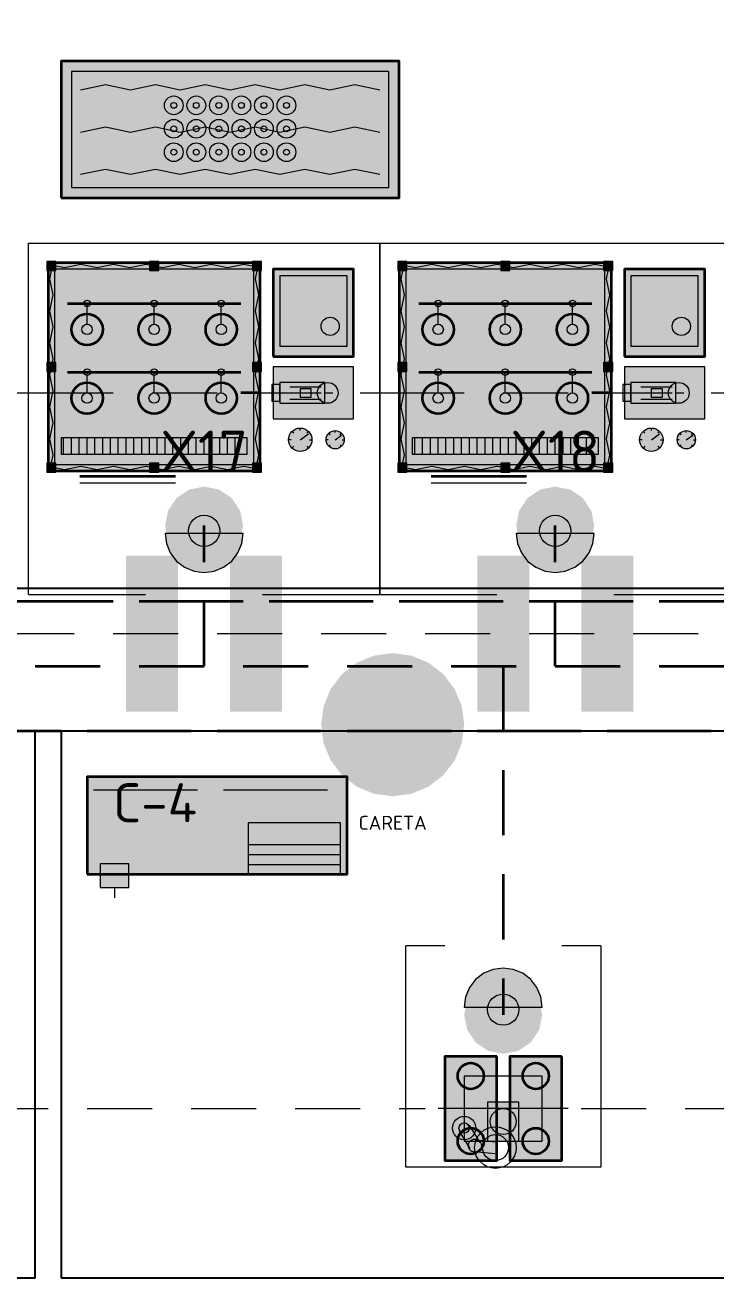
# Model space of a CAD drawing. Header units: millimetres. Extents: x 0 to 1189, y 0 to 841.
# Drawn here: x 471.62 to 498.17, y 628.5 to 677.13 of the extents above; entities that cross this region are included whole.
import ezdxf
from ezdxf.enums import TextEntityAlignment as Align

# ---------------------------------------------------------------- set-up
doc = ezdxf.new("R2010")
doc.units = ezdxf.units.MM
for name, pattern in [('FLUJO-TRAZOS', [4, 2.5, -1.5]), ('IRAM-E-TRAZOS', [5, 4, -1]), ('IRAM-F-TRAZO-PUNTO', [20, 15, -2, 1, -2])]:
    doc.linetypes.add(name, pattern=pattern)
for name, color, linetype, lineweight, true_color in [('A-AREA-TRABAJO', 30, 'CONTINUOUS', 13, 0xeb963c), ('A-EQUIPO', 30, 'CONTINUOUS', 35, 0xe67800), ('A-PASILLO', 2, 'IRAM-E-TRAZOS', 35, 0xd7a500), ('A-SENDA', 2, 'CONTINUOUS', 25, 0xd7a500)]:
    doc.layers.add(name, color=color, linetype=linetype, lineweight=lineweight, true_color=true_color)
for name, color, linetype, lineweight in [('A-EJE', 1, 'IRAM-F-TRAZO-PUNTO', 18), ('A-EQUIPO-FINO', 8, 'CONTINUOUS', 13), ('A-EQUIPO-OCULTO', 8, 'IRAM-E-TRAZOS', 13), ('A-EQUIPO-RELLENO', 9, 'CONTINUOUS', 13), ('A-OPERARIO', 6, 'CONTINUOUS', 18), ('A-SECTOR', 1, 'CONTINUOUS', 25), ('A-SECTOR-TXT', 1, 'CONTINUOUS', 25), ('A-TEXTO', 7, 'CONTINUOUS', 18), ('F-PERSONAL', 6, 'FLUJO-TRAZOS', 35), ('F-RET', 8, 'FLUJO-TRAZOS', 18), ('S-SENAL', 7, 'CONTINUOUS', 18)]:
    doc.layers.add(name, color=color, linetype=linetype, lineweight=lineweight)
doc.styles.add('ISO3098', font='isocpeur.ttf')

msp = doc.modelspace()

# ---------------------------------------------------------------- hatches: boundary and pattern name
at = {"layer": 'A-EQUIPO-RELLENO', "true_color": 0xcdd0d4}
h = msp.add_hatch(color=7, dxfattribs=at)
h.dxf.hatch_style = 1
h.paths.add_polyline_path([(473, 670.5), (486, 670.5), (486, 675.75), (473, 675.75)])
at = {"layer": 'A-EQUIPO-RELLENO', "true_color": 0xc8e1fa}
h = msp.add_hatch(color=7, dxfattribs=at)
h.dxf.hatch_style = 1
h.paths.add_polyline_path([(473.4, 670.9), (485.6, 670.9), (485.6, 675.35), (473.4, 675.35)])
at = {"layer": 'A-EQUIPO-RELLENO', "true_color": 0x969ba0}
h = msp.add_hatch(color=7, dxfattribs=at)
h.dxf.hatch_style = 1
h.paths.add_polyline_path([(472.45, 667.7), (472.8, 667.7), (472.8, 668.05), (472.45, 668.05)])
h = msp.add_hatch(color=7, dxfattribs=at)
h.dxf.hatch_style = 1
h.paths.add_polyline_path([(472.45, 667.7), (472.8, 667.7), (472.8, 668.05), (472.45, 668.05)])
at = {"layer": 'A-EQUIPO-RELLENO', "true_color": 0xf5f8fc}
h = msp.add_hatch(color=7, dxfattribs=at)
h.dxf.hatch_style = 1
h.paths.add_polyline_path([(472.5, 660), (480.66, 660), (480.66, 668), (472.5, 668)])
at = {"layer": 'A-EQUIPO-RELLENO', "true_color": 0x969ba0}
h = msp.add_hatch(color=7, dxfattribs=at)
h.dxf.hatch_style = 1
h.paths.add_polyline_path([(476.405, 667.7), (476.755, 667.7), (476.755, 668.05), (476.405, 668.05)])
h = msp.add_hatch(color=7, dxfattribs=at)
h.dxf.hatch_style = 1
h.paths.add_polyline_path([(480.36, 667.7), (480.71, 667.7), (480.71, 668.05), (480.36, 668.05)])
h = msp.add_hatch(color=7, dxfattribs=at)
h.dxf.hatch_style = 1
h.paths.add_polyline_path([(480.36, 667.7), (480.71, 667.7), (480.71, 668.05), (480.36, 668.05)])
at = {"layer": 'A-EQUIPO-RELLENO', "true_color": 0xc8e1fa}
h = msp.add_hatch(color=7, dxfattribs=at)
h.dxf.hatch_style = 1
h.paths.add_polyline_path([(481.16, 664.4), (484.25, 664.4), (484.25, 667.75), (481.16, 667.75)])
at = {"layer": 'A-EQUIPO-RELLENO', "true_color": 0x969ba0}
h = msp.add_hatch(color=7, dxfattribs=at)
h.dxf.hatch_style = 1
h.paths.add_polyline_path([(485.95, 667.7), (486.3, 667.7), (486.3, 668.05), (485.95, 668.05)])
h = msp.add_hatch(color=7, dxfattribs=at)
h.dxf.hatch_style = 1
h.paths.add_polyline_path([(485.95, 667.7), (486.3, 667.7), (486.3, 668.05), (485.95, 668.05)])
at = {"layer": 'A-EQUIPO-RELLENO', "true_color": 0xf5f8fc}
h = msp.add_hatch(color=7, dxfattribs=at)
h.dxf.hatch_style = 1
h.paths.add_polyline_path([(486, 660), (494.16, 660), (494.16, 668), (486, 668)])
at = {"layer": 'A-EQUIPO-RELLENO', "true_color": 0x969ba0}
h = msp.add_hatch(color=7, dxfattribs=at)
h.dxf.hatch_style = 1
h.paths.add_polyline_path([(489.905, 667.7), (490.255, 667.7), (490.255, 668.05), (489.905, 668.05)])
h = msp.add_hatch(color=7, dxfattribs=at)
h.dxf.hatch_style = 1
h.paths.add_polyline_path([(493.86, 667.7), (494.21, 667.7), (494.21, 668.05), (493.86, 668.05)])
h = msp.add_hatch(color=7, dxfattribs=at)
h.dxf.hatch_style = 1
h.paths.add_polyline_path([(493.86, 667.7), (494.21, 667.7), (494.21, 668.05), (493.86, 668.05)])
at = {"layer": 'A-EQUIPO-RELLENO', "true_color": 0xc8e1fa}
h = msp.add_hatch(color=7, dxfattribs=at)
h.dxf.hatch_style = 1
h.paths.add_polyline_path([(494.66, 664.4), (497.75, 664.4), (497.75, 667.75), (494.66, 667.75)])
at = {"layer": 'A-EQUIPO-RELLENO', "true_color": 0xe2e7ee}
h = msp.add_hatch(color=7, dxfattribs=at)
h.dxf.hatch_style = 1
h.paths.add_polyline_path([(474.6, 665.44), (474.58, 665.595), (474.52, 665.74), (474.424, 665.864), (474.3, 665.96), (474.155, 666.02), (474, 666.04), (473.845, 666.02), (473.7, 665.96), (473.576, 665.864), (473.48, 665.74), (473.42, 665.595), (473.4, 665.44), (473.42, 665.285), (473.48, 665.14), (473.576, 665.016), (473.7, 664.92), (473.845, 664.86), (474, 664.84), (474.155, 664.86), (474.3, 664.92), (474.424, 665.016), (474.52, 665.14), (474.58, 665.285)])
h = msp.add_hatch(color=7, dxfattribs=at)
h.dxf.hatch_style = 1
h.paths.add_polyline_path([(477.18, 665.44), (477.16, 665.595), (477.1, 665.74), (477.004, 665.864), (476.88, 665.96), (476.735, 666.02), (476.58, 666.04), (476.425, 666.02), (476.28, 665.96), (476.156, 665.864), (476.06, 665.74), (476, 665.595), (475.98, 665.44), (476, 665.285), (476.06, 665.14), (476.156, 665.016), (476.28, 664.92), (476.425, 664.86), (476.58, 664.84), (476.735, 664.86), (476.88, 664.92), (477.004, 665.016), (477.1, 665.14), (477.16, 665.285)])
h = msp.add_hatch(color=7, dxfattribs=at)
h.dxf.hatch_style = 1
h.paths.add_polyline_path([(479.76, 665.44), (479.74, 665.595), (479.68, 665.74), (479.584, 665.864), (479.46, 665.96), (479.315, 666.02), (479.16, 666.04), (479.005, 666.02), (478.86, 665.96), (478.736, 665.864), (478.64, 665.74), (478.58, 665.595), (478.56, 665.44), (478.58, 665.285), (478.64, 665.14), (478.736, 665.016), (478.86, 664.92), (479.005, 664.86), (479.16, 664.84), (479.315, 664.86), (479.46, 664.92), (479.584, 665.016), (479.68, 665.14), (479.74, 665.285)])
h = msp.add_hatch(color=7, dxfattribs=at)
h.dxf.hatch_style = 1
h.paths.add_polyline_path([(488.1, 665.44), (488.08, 665.595), (488.02, 665.74), (487.924, 665.864), (487.8, 665.96), (487.655, 666.02), (487.5, 666.04), (487.345, 666.02), (487.2, 665.96), (487.076, 665.864), (486.98, 665.74), (486.92, 665.595), (486.9, 665.44), (486.92, 665.285), (486.98, 665.14), (487.076, 665.016), (487.2, 664.92), (487.345, 664.86), (487.5, 664.84), (487.655, 664.86), (487.8, 664.92), (487.924, 665.016), (488.02, 665.14), (488.08, 665.285)])
h = msp.add_hatch(color=7, dxfattribs=at)
h.dxf.hatch_style = 1
h.paths.add_polyline_path([(490.68, 665.44), (490.66, 665.595), (490.6, 665.74), (490.504, 665.864), (490.38, 665.96), (490.235, 666.02), (490.08, 666.04), (489.925, 666.02), (489.78, 665.96), (489.656, 665.864), (489.56, 665.74), (489.5, 665.595), (489.48, 665.44), (489.5, 665.285), (489.56, 665.14), (489.656, 665.016), (489.78, 664.92), (489.925, 664.86), (490.08, 664.84), (490.235, 664.86), (490.38, 664.92), (490.504, 665.016), (490.6, 665.14), (490.66, 665.285)])
h = msp.add_hatch(color=7, dxfattribs=at)
h.dxf.hatch_style = 1
h.paths.add_polyline_path([(493.26, 665.44), (493.24, 665.595), (493.18, 665.74), (493.084, 665.864), (492.96, 665.96), (492.815, 666.02), (492.66, 666.04), (492.505, 666.02), (492.36, 665.96), (492.236, 665.864), (492.14, 665.74), (492.08, 665.595), (492.06, 665.44), (492.08, 665.285), (492.14, 665.14), (492.236, 665.016), (492.36, 664.92), (492.505, 664.86), (492.66, 664.84), (492.815, 664.86), (492.96, 664.92), (493.084, 665.016), (493.18, 665.14), (493.24, 665.285)])
at = {"layer": 'A-EQUIPO-RELLENO', "true_color": 0x969ba0}
h = msp.add_hatch(color=7, dxfattribs=at)
h.dxf.hatch_style = 1
h.paths.add_polyline_path([(472.45, 663.825), (472.8, 663.825), (472.8, 664.175), (472.45, 664.175)])
h = msp.add_hatch(color=7, dxfattribs=at)
h.dxf.hatch_style = 1
h.paths.add_polyline_path([(480.36, 663.825), (480.71, 663.825), (480.71, 664.175), (480.36, 664.175)])
at = {"layer": 'A-EQUIPO-RELLENO', "true_color": 0xcdd0d4}
h = msp.add_hatch(color=7, dxfattribs=at)
h.dxf.hatch_style = 1
h.paths.add_polyline_path([(481.16, 662), (484.25, 662), (484.25, 664), (481.16, 664)])
at = {"layer": 'A-EQUIPO-RELLENO', "true_color": 0x969ba0}
h = msp.add_hatch(color=7, dxfattribs=at)
h.dxf.hatch_style = 1
h.paths.add_polyline_path([(485.95, 663.825), (486.3, 663.825), (486.3, 664.175), (485.95, 664.175)])
h = msp.add_hatch(color=7, dxfattribs=at)
h.dxf.hatch_style = 1
h.paths.add_polyline_path([(493.86, 663.825), (494.21, 663.825), (494.21, 664.175), (493.86, 664.175)])
at = {"layer": 'A-EQUIPO-RELLENO', "true_color": 0xcdd0d4}
h = msp.add_hatch(color=7, dxfattribs=at)
h.dxf.hatch_style = 1
h.paths.add_polyline_path([(494.66, 662), (497.75, 662), (497.75, 664), (494.66, 664)])
at = {"layer": 'A-EQUIPO-RELLENO', "true_color": 0xe2e7ee}
h = msp.add_hatch(color=7, dxfattribs=at)
h.dxf.hatch_style = 1
h.paths.add_polyline_path([(474.6, 662.8), (474.58, 662.955), (474.52, 663.1), (474.424, 663.224), (474.3, 663.32), (474.155, 663.38), (474, 663.4), (473.845, 663.38), (473.7, 663.32), (473.576, 663.224), (473.48, 663.1), (473.42, 662.955), (473.4, 662.8), (473.42, 662.645), (473.48, 662.5), (473.576, 662.376), (473.7, 662.28), (473.845, 662.22), (474, 662.2), (474.155, 662.22), (474.3, 662.28), (474.424, 662.376), (474.52, 662.5), (474.58, 662.645)])
h = msp.add_hatch(color=7, dxfattribs=at)
h.dxf.hatch_style = 1
h.paths.add_polyline_path([(477.18, 662.8), (477.16, 662.955), (477.1, 663.1), (477.004, 663.224), (476.88, 663.32), (476.735, 663.38), (476.58, 663.4), (476.425, 663.38), (476.28, 663.32), (476.156, 663.224), (476.06, 663.1), (476, 662.955), (475.98, 662.8), (476, 662.645), (476.06, 662.5), (476.156, 662.376), (476.28, 662.28), (476.425, 662.22), (476.58, 662.2), (476.735, 662.22), (476.88, 662.28), (477.004, 662.376), (477.1, 662.5), (477.16, 662.645)])
h = msp.add_hatch(color=7, dxfattribs=at)
h.dxf.hatch_style = 1
h.paths.add_polyline_path([(479.76, 662.8), (479.74, 662.955), (479.68, 663.1), (479.584, 663.224), (479.46, 663.32), (479.315, 663.38), (479.16, 663.4), (479.005, 663.38), (478.86, 663.32), (478.736, 663.224), (478.64, 663.1), (478.58, 662.955), (478.56, 662.8), (478.58, 662.645), (478.64, 662.5), (478.736, 662.376), (478.86, 662.28), (479.005, 662.22), (479.16, 662.2), (479.315, 662.22), (479.46, 662.28), (479.584, 662.376), (479.68, 662.5), (479.74, 662.645)])
at = {"layer": 'A-EQUIPO-RELLENO', "true_color": 0xcdd0d4}
h = msp.add_hatch(color=7, dxfattribs=at)
h.dxf.hatch_style = 1
h.paths.add_polyline_path([(481.41, 662.6), (483.138, 662.6), (483.138, 663.4), (481.41, 663.4)])
at = {"layer": 'A-EQUIPO-RELLENO', "true_color": 0xe2e7ee}
h = msp.add_hatch(color=7, dxfattribs=at)
h.dxf.hatch_style = 1
h.paths.add_polyline_path([(488.1, 662.8), (488.08, 662.955), (488.02, 663.1), (487.924, 663.224), (487.8, 663.32), (487.655, 663.38), (487.5, 663.4), (487.345, 663.38), (487.2, 663.32), (487.076, 663.224), (486.98, 663.1), (486.92, 662.955), (486.9, 662.8), (486.92, 662.645), (486.98, 662.5), (487.076, 662.376), (487.2, 662.28), (487.345, 662.22), (487.5, 662.2), (487.655, 662.22), (487.8, 662.28), (487.924, 662.376), (488.02, 662.5), (488.08, 662.645)])
h = msp.add_hatch(color=7, dxfattribs=at)
h.dxf.hatch_style = 1
h.paths.add_polyline_path([(490.68, 662.8), (490.66, 662.955), (490.6, 663.1), (490.504, 663.224), (490.38, 663.32), (490.235, 663.38), (490.08, 663.4), (489.925, 663.38), (489.78, 663.32), (489.656, 663.224), (489.56, 663.1), (489.5, 662.955), (489.48, 662.8), (489.5, 662.645), (489.56, 662.5), (489.656, 662.376), (489.78, 662.28), (489.925, 662.22), (490.08, 662.2), (490.235, 662.22), (490.38, 662.28), (490.504, 662.376), (490.6, 662.5), (490.66, 662.645)])
h = msp.add_hatch(color=7, dxfattribs=at)
h.dxf.hatch_style = 1
h.paths.add_polyline_path([(493.26, 662.8), (493.24, 662.955), (493.18, 663.1), (493.084, 663.224), (492.96, 663.32), (492.815, 663.38), (492.66, 663.4), (492.505, 663.38), (492.36, 663.32), (492.236, 663.224), (492.14, 663.1), (492.08, 662.955), (492.06, 662.8), (492.08, 662.645), (492.14, 662.5), (492.236, 662.376), (492.36, 662.28), (492.505, 662.22), (492.66, 662.2), (492.815, 662.22), (492.96, 662.28), (493.084, 662.376), (493.18, 662.5), (493.24, 662.645)])
at = {"layer": 'A-EQUIPO-RELLENO', "true_color": 0xcdd0d4}
h = msp.add_hatch(color=7, dxfattribs=at)
h.dxf.hatch_style = 1
h.paths.add_polyline_path([(494.91, 662.6), (496.638, 662.6), (496.638, 663.4), (494.91, 663.4)])
at = {"layer": 'A-EQUIPO-RELLENO', "true_color": 0xffffff}
h = msp.add_hatch(color=7, dxfattribs=at)
h.dxf.hatch_style = 1
h.paths.add_polyline_path([(482.646, 661.2), (482.631, 661.316), (482.586, 661.425), (482.514, 661.518), (482.421, 661.59), (482.312, 661.635), (482.196, 661.65), (482.08, 661.635), (481.971, 661.59), (481.878, 661.518), (481.806, 661.425), (481.761, 661.316), (481.746, 661.2), (481.761, 661.084), (481.806, 660.975), (481.878, 660.882), (481.971, 660.81), (482.08, 660.765), (482.196, 660.75), (482.312, 660.765), (482.421, 660.81), (482.514, 660.882), (482.586, 660.975), (482.631, 661.084)])
h = msp.add_hatch(color=7, dxfattribs=at)
h.dxf.hatch_style = 1
h.paths.add_polyline_path([(483.89, 661.2), (483.878, 661.291), (483.843, 661.375), (483.787, 661.447), (483.715, 661.503), (483.631, 661.538), (483.54, 661.55), (483.449, 661.538), (483.365, 661.503), (483.293, 661.447), (483.237, 661.375), (483.202, 661.291), (483.19, 661.2), (483.202, 661.109), (483.237, 661.025), (483.293, 660.953), (483.365, 660.897), (483.449, 660.862), (483.54, 660.85), (483.631, 660.862), (483.715, 660.897), (483.787, 660.953), (483.843, 661.025), (483.878, 661.109)])
h = msp.add_hatch(color=7, dxfattribs=at)
h.dxf.hatch_style = 1
h.paths.add_polyline_path([(496.146, 661.2), (496.131, 661.316), (496.086, 661.425), (496.014, 661.518), (495.921, 661.59), (495.812, 661.635), (495.696, 661.65), (495.58, 661.635), (495.471, 661.59), (495.378, 661.518), (495.306, 661.425), (495.261, 661.316), (495.246, 661.2), (495.261, 661.084), (495.306, 660.975), (495.378, 660.882), (495.471, 660.81), (495.58, 660.765), (495.696, 660.75), (495.812, 660.765), (495.921, 660.81), (496.014, 660.882), (496.086, 660.975), (496.131, 661.084)])
h = msp.add_hatch(color=7, dxfattribs=at)
h.dxf.hatch_style = 1
h.paths.add_polyline_path([(497.39, 661.2), (497.378, 661.291), (497.343, 661.375), (497.287, 661.447), (497.215, 661.503), (497.131, 661.538), (497.04, 661.55), (496.949, 661.538), (496.865, 661.503), (496.793, 661.447), (496.737, 661.375), (496.702, 661.291), (496.69, 661.2), (496.702, 661.109), (496.737, 661.025), (496.793, 660.953), (496.865, 660.897), (496.949, 660.862), (497.04, 660.85), (497.131, 660.862), (497.215, 660.897), (497.287, 660.953), (497.343, 661.025), (497.378, 661.109)])
at = {"layer": 'A-EQUIPO-RELLENO', "true_color": 0x969ba0}
h = msp.add_hatch(color=7, dxfattribs=at)
h.dxf.hatch_style = 1
h.paths.add_polyline_path([(472.45, 659.95), (472.8, 659.95), (472.8, 660.3), (472.45, 660.3)])
h = msp.add_hatch(color=7, dxfattribs=at)
h.dxf.hatch_style = 1
h.paths.add_polyline_path([(472.45, 659.95), (472.8, 659.95), (472.8, 660.3), (472.45, 660.3)])
h = msp.add_hatch(color=7, dxfattribs=at)
h.dxf.hatch_style = 1
h.paths.add_polyline_path([(476.405, 659.95), (476.755, 659.95), (476.755, 660.3), (476.405, 660.3)])
h = msp.add_hatch(color=7, dxfattribs=at)
h.dxf.hatch_style = 1
h.paths.add_polyline_path([(480.36, 659.95), (480.71, 659.95), (480.71, 660.3), (480.36, 660.3)])
h = msp.add_hatch(color=7, dxfattribs=at)
h.dxf.hatch_style = 1
h.paths.add_polyline_path([(480.36, 659.95), (480.71, 659.95), (480.71, 660.3), (480.36, 660.3)])
h = msp.add_hatch(color=7, dxfattribs=at)
h.dxf.hatch_style = 1
h.paths.add_polyline_path([(485.95, 659.95), (486.3, 659.95), (486.3, 660.3), (485.95, 660.3)])
h = msp.add_hatch(color=7, dxfattribs=at)
h.dxf.hatch_style = 1
h.paths.add_polyline_path([(485.95, 659.95), (486.3, 659.95), (486.3, 660.3), (485.95, 660.3)])
h = msp.add_hatch(color=7, dxfattribs=at)
h.dxf.hatch_style = 1
h.paths.add_polyline_path([(489.905, 659.95), (490.255, 659.95), (490.255, 660.3), (489.905, 660.3)])
h = msp.add_hatch(color=7, dxfattribs=at)
h.dxf.hatch_style = 1
h.paths.add_polyline_path([(493.86, 659.95), (494.21, 659.95), (494.21, 660.3), (493.86, 660.3)])
h = msp.add_hatch(color=7, dxfattribs=at)
h.dxf.hatch_style = 1
h.paths.add_polyline_path([(493.86, 659.95), (494.21, 659.95), (494.21, 660.3), (493.86, 660.3)])
at = {"layer": 'A-EQUIPO-RELLENO', "true_color": 0xffffff}
h = msp.add_hatch(color=7, dxfattribs=at)
h.dxf.hatch_style = 1
h.paths.add_polyline_path([(479.1, 657.7), (479.08, 657.855), (479.02, 658), (478.924, 658.124), (478.8, 658.22), (478.655, 658.28), (478.5, 658.3), (478.345, 658.28), (478.2, 658.22), (478.076, 658.124), (477.98, 658), (477.92, 657.855), (477.9, 657.7), (477.92, 657.545), (477.98, 657.4), (478.076, 657.276), (478.2, 657.18), (478.345, 657.12), (478.5, 657.1), (478.655, 657.12), (478.8, 657.18), (478.924, 657.276), (479.02, 657.4), (479.08, 657.545)])
h = msp.add_hatch(color=7, dxfattribs=at)
h.dxf.hatch_style = 1
h.paths.add_polyline_path([(492.6, 657.7), (492.58, 657.855), (492.52, 658), (492.424, 658.124), (492.3, 658.22), (492.155, 658.28), (492, 658.3), (491.845, 658.28), (491.7, 658.22), (491.576, 658.124), (491.48, 658), (491.42, 657.855), (491.4, 657.7), (491.42, 657.545), (491.48, 657.4), (491.576, 657.276), (491.7, 657.18), (491.845, 657.12), (492, 657.1), (492.155, 657.12), (492.3, 657.18), (492.424, 657.276), (492.52, 657.4), (492.58, 657.545)])
at = {"layer": 'A-EQUIPO-RELLENO', "true_color": 0xfae1f5}
h = msp.add_hatch(color=7, dxfattribs=at)
h.dxf.hatch_style = 1
h.paths.add_polyline_path([(477, 657.6), (477.051, 657.212), (477.201, 656.85), (477.439, 656.539), (477.75, 656.301), (478.112, 656.151), (478.5, 656.1), (478.888, 656.151), (479.25, 656.301), (479.561, 656.539), (479.799, 656.85), (479.949, 657.212), (480, 657.6), (477, 657.6)])
h = msp.add_hatch(color=7, dxfattribs=at)
h.dxf.hatch_style = 1
h.paths.add_polyline_path([(490.5, 657.6), (490.551, 657.212), (490.701, 656.85), (490.939, 656.539), (491.25, 656.301), (491.612, 656.151), (492, 656.1), (492.388, 656.151), (492.75, 656.301), (493.061, 656.539), (493.299, 656.85), (493.449, 657.212), (493.5, 657.6), (490.5, 657.6)])
at = {"layer": 'A-EQUIPO-RELLENO', "true_color": 0xeedec0}
h = msp.add_hatch(color=7, dxfattribs=at)
h.dxf.hatch_style = 1
h.paths.add_polyline_path([(474, 644.5), (484, 644.5), (484, 648.25), (474, 648.25)])
at = {"layer": 'A-EQUIPO-RELLENO', "true_color": 0xcdd0d4}
h = msp.add_hatch(color=7, dxfattribs=at)
h.dxf.hatch_style = 1
h.paths.add_polyline_path([(474.5, 644), (475.6, 644), (475.6, 644.9), (474.5, 644.9)])
at = {"layer": 'A-EQUIPO-RELLENO', "true_color": 0xfae1f5}
h = msp.add_hatch(color=7, dxfattribs=at)
h.dxf.hatch_style = 1
h.paths.add_polyline_path([(491.5, 639.4), (491.449, 639.788), (491.299, 640.15), (491.061, 640.461), (490.75, 640.699), (490.388, 640.849), (490, 640.9), (489.612, 640.849), (489.25, 640.699), (488.939, 640.461), (488.701, 640.15), (488.551, 639.788), (488.5, 639.4), (491.5, 639.4)])
at = {"layer": 'A-EQUIPO-RELLENO', "true_color": 0xffffff}
h = msp.add_hatch(color=7, dxfattribs=at)
h.dxf.hatch_style = 1
h.paths.add_polyline_path([(489.4, 639.3), (489.42, 639.145), (489.48, 639), (489.576, 638.876), (489.7, 638.78), (489.845, 638.72), (490, 638.7), (490.155, 638.72), (490.3, 638.78), (490.424, 638.876), (490.52, 639), (490.58, 639.145), (490.6, 639.3), (490.58, 639.455), (490.52, 639.6), (490.424, 639.724), (490.3, 639.82), (490.155, 639.88), (490, 639.9), (489.845, 639.88), (489.7, 639.82), (489.576, 639.724), (489.48, 639.6), (489.42, 639.455)])
at = {"layer": 'A-EQUIPO-RELLENO', "true_color": 0xcdd0d4}
h = msp.add_hatch(color=7, dxfattribs=at)
h.dxf.hatch_style = 1
h.paths.add_polyline_path([(489.75, 637.5), (487.75, 637.5), (487.75, 633.5), (489.75, 633.5)])
h = msp.add_hatch(color=7, dxfattribs=at)
h.dxf.hatch_style = 1
h.paths.add_polyline_path([(492.25, 637.5), (490.25, 637.5), (490.25, 633.5), (492.25, 633.5)])
at = {"layer": 'A-EQUIPO-RELLENO', "true_color": 0xeeeeee}
h = msp.add_hatch(color=7, dxfattribs=at)
h.dxf.hatch_style = 1
h.paths.add_polyline_path([(490.6, 635.75), (489.4, 635.75), (489.4, 634.25), (490.6, 634.25)])
at = {"layer": 'A-SENDA', "true_color": 0xd7a500}
h = msp.add_hatch(color=7, dxfattribs=at)
h.dxf.hatch_style = 1
h.paths.add_polyline_path([(475.5, 650.75), (477.5, 650.75), (477.5, 656.75), (475.5, 656.75)])
h = msp.add_hatch(color=7, dxfattribs=at)
h.dxf.hatch_style = 1
h.paths.add_polyline_path([(479.5, 650.75), (481.5, 650.75), (481.5, 656.75), (479.5, 656.75)])
h = msp.add_hatch(color=7, dxfattribs=at)
h.dxf.hatch_style = 1
h.paths.add_polyline_path([(489, 650.75), (491, 650.75), (491, 656.75), (489, 656.75)])
h = msp.add_hatch(color=7, dxfattribs=at)
h.dxf.hatch_style = 1
h.paths.add_polyline_path([(493, 650.75), (495, 650.75), (495, 656.75), (493, 656.75)])
at = {"layer": 'F-PERSONAL', "true_color": 0xc800aa}
h = msp.add_hatch(color=7, dxfattribs=at)
h.dxf.hatch_style = 1
h.paths.add_polyline_path([(480, 657.9), (479.886, 658.474), (479.561, 658.961), (479.074, 659.286), (478.5, 659.4), (477.926, 659.286), (477.439, 658.961), (477.114, 658.474), (477, 657.9), (477.114, 657.326), (477.439, 656.839), (477.926, 656.514), (478.5, 656.4), (479.074, 656.514), (479.561, 656.839), (479.886, 657.326)])
h = msp.add_hatch(color=7, dxfattribs=at)
h.dxf.hatch_style = 1
h.paths.add_polyline_path([(493.5, 657.9), (493.386, 658.474), (493.061, 658.961), (492.574, 659.286), (492, 659.4), (491.426, 659.286), (490.939, 658.961), (490.614, 658.474), (490.5, 657.9), (490.614, 657.326), (490.939, 656.839), (491.426, 656.514), (492, 656.4), (492.574, 656.514), (493.061, 656.839), (493.386, 657.326)])
h = msp.add_hatch(color=7, dxfattribs=at)
h.dxf.hatch_style = 1
h.paths.add_polyline_path([(491.5, 639.1), (491.386, 639.674), (491.061, 640.161), (490.574, 640.486), (490, 640.6), (489.426, 640.486), (488.939, 640.161), (488.614, 639.674), (488.5, 639.1), (488.614, 638.526), (488.939, 638.039), (489.426, 637.714), (490, 637.6), (490.574, 637.714), (491.061, 638.039), (491.386, 638.526)])
at = {"layer": 'S-SENAL', "true_color": 0x005aaa}
h = msp.add_hatch(color=7, dxfattribs=at)
h.dxf.hatch_style = 1
h.paths.add_polyline_path([(488.5, 650.25), (488.406, 650.962), (488.132, 651.625), (487.695, 652.195), (487.125, 652.632), (486.462, 652.906), (485.75, 653), (485.038, 652.906), (484.375, 652.632), (483.805, 652.195), (483.368, 651.625), (483.094, 650.962), (483, 650.25), (483.094, 649.538), (483.368, 648.875), (483.805, 648.305), (484.375, 647.868), (485.038, 647.594), (485.75, 647.5), (486.462, 647.594), (487.125, 647.868), (487.695, 648.305), (488.132, 648.875), (488.406, 649.538)])

# ---------------------------------------------------------------- linework, layer by layer
at = {"layer": 'A-AREA-TRABAJO'}
for p, q in [((471.75, 655.25), (476.25, 655.25)), ((480.75, 655.25), (485.25, 655.25)), ((485.25, 655.25), (489.75, 655.25)), ((494.25, 655.25), (498.75, 655.25)), ((487.75, 641.75), (486.25, 641.75)), ((493.75, 641.75), (492.25, 641.75))]:
    msp.add_line(p, q, dxfattribs=at)
for points in [[(471.75, 655.25), (471.75, 668.75), (485.25, 668.75), (485.25, 655.25)], [(485.25, 655.25), (485.25, 668.75), (498.75, 668.75), (498.75, 655.25)], [(493.75, 641.75), (493.75, 633.25), (486.25, 633.25), (486.25, 641.75)]]:
    msp.add_lwpolyline(points, dxfattribs=at)
at = {"layer": 'A-EJE'}
msp.add_line((492.5, 635.5), (487.5, 635.5), dxfattribs=at)
at = {"layer": 'A-EQUIPO'}
for p, q in [((473.25, 666.44), (479.91, 666.44)), ((486.75, 666.44), (493.41, 666.44)), ((473.25, 663.8), (479.91, 663.8)), ((486.75, 663.8), (493.41, 663.8)), ((480.66, 663), (479.91, 663)), ((494.16, 663), (493.41, 663)), ((473.724, 659.8), (477.396, 659.8)), ((487.224, 659.8), (490.896, 659.8))]:
    msp.add_line(p, q, dxfattribs=at)
for points in [[(473, 670.5), (486, 670.5), (486, 675.75), (473, 675.75)], [(472.5, 660), (480.66, 660), (480.66, 668), (472.5, 668)], [(481.16, 664.4), (484.25, 664.4), (484.25, 667.75), (481.16, 667.75)], [(486, 660), (494.16, 660), (494.16, 668), (486, 668)], [(494.66, 664.4), (497.75, 664.4), (497.75, 667.75), (494.66, 667.75)], [(474, 644.5), (484, 644.5), (484, 648.25), (474, 648.25)], [(489.75, 637.5), (487.75, 637.5), (487.75, 633.5), (489.75, 633.5)], [(492.25, 637.5), (490.25, 637.5), (490.25, 633.5), (492.25, 633.5)]]:
    msp.add_lwpolyline(points, close=True, dxfattribs=at)
for centre, radius in [((474, 665.44), 0.6), ((476.58, 665.44), 0.6), ((479.16, 665.44), 0.6), ((487.5, 665.44), 0.6), ((490.08, 665.44), 0.6), ((492.66, 665.44), 0.6), ((474, 662.8), 0.6), ((476.58, 662.8), 0.6), ((479.16, 662.8), 0.6), ((487.5, 662.8), 0.6), ((490.08, 662.8), 0.6), ((492.66, 662.8), 0.6), ((488.75, 636.75), 0.5), ((491.25, 636.75), 0.5), ((488.75, 634.25), 0.5), ((491.25, 634.25), 0.5)]:
    msp.add_circle(centre, radius, dxfattribs=at)
at = {"layer": 'A-EQUIPO-FINO'}
for p, q in [((474, 665.64), (474, 666.44)), ((476.58, 665.64), (476.58, 666.44)), ((479.16, 665.64), (479.16, 666.44)), ((487.5, 665.64), (487.5, 666.44)), ((490.08, 665.64), (490.08, 666.44)), ((492.66, 665.64), (492.66, 666.44)), ((474, 663), (474, 663.8)), ((476.58, 663), (476.58, 663.8)), ((479.16, 663), (479.16, 663.8)), ((487.5, 663), (487.5, 663.8)), ((490.08, 663), (490.08, 663.8)), ((492.66, 663), (492.66, 663.8)), ((481.79, 663.24), (483, 663.24)), ((481.79, 663), (483, 663)), ((483.138, 663), (483.449, 663)), ((495.29, 663.24), (496.5, 663.24)), ((495.29, 663), (496.5, 663)), ((496.638, 663), (496.949, 663)), ((481.79, 662.76), (483, 662.76)), ((495.29, 662.76), (496.5, 662.76)), ((481.948, 661.448), (481.878, 661.518)), ((482.196, 661.551), (482.196, 661.65)), ((482.196, 661.2), (482.511, 661.425)), ((482.444, 661.448), (482.514, 661.518)), ((483.347, 661.393), (483.293, 661.447)), ((483.54, 661.473), (483.54, 661.55)), ((483.54, 661.2), (483.785, 661.375)), ((483.733, 661.393), (483.787, 661.447)), ((495.448, 661.448), (495.378, 661.518)), ((495.696, 661.551), (495.696, 661.65)), ((495.696, 661.2), (496.011, 661.425)), ((495.944, 661.448), (496.014, 661.518)), ((496.847, 661.393), (496.793, 661.447)), ((497.04, 661.473), (497.04, 661.55)), ((497.04, 661.2), (497.285, 661.375)), ((497.233, 661.393), (497.287, 661.447)), ((473.1, 660.64), (473.1, 661.28)), ((473.4, 660.64), (473.4, 661.28)), ((473.7, 660.64), (473.7, 661.28)), ((474, 660.64), (474, 661.28)), ((474.3, 660.64), (474.3, 661.28)), ((474.6, 660.64), (474.6, 661.28)), ((474.9, 660.64), (474.9, 661.28)), ((475.2, 660.64), (475.2, 661.28)), ((475.5, 660.64), (475.5, 661.28)), ((475.8, 660.64), (475.8, 661.28)), ((476.1, 660.64), (476.1, 661.28)), ((476.4, 660.64), (476.4, 661.28)), ((476.7, 660.64), (476.7, 661.28)), ((477, 660.64), (477, 661.28)), ((477.3, 660.64), (477.3, 661.28)), ((477.6, 660.64), (477.6, 661.28)), ((477.9, 660.64), (477.9, 661.28)), ((478.2, 660.64), (478.2, 661.28)), ((478.5, 660.64), (478.5, 661.28)), ((478.8, 660.64), (478.8, 661.28)), ((479.1, 660.64), (479.1, 661.28)), ((479.4, 660.64), (479.4, 661.28)), ((479.7, 660.64), (479.7, 661.28)), ((481.845, 661.2), (481.746, 661.2)), ((481.948, 660.952), (481.878, 660.882)), ((482.444, 660.952), (482.514, 660.882)), ((482.547, 661.2), (482.646, 661.2)), ((483.267, 661.2), (483.19, 661.2)), ((483.347, 661.007), (483.293, 660.953)), ((483.733, 661.007), (483.787, 660.953)), ((483.813, 661.2), (483.89, 661.2)), ((486.6, 660.64), (486.6, 661.28)), ((486.9, 660.64), (486.9, 661.28)), ((487.2, 660.64), (487.2, 661.28)), ((487.5, 660.64), (487.5, 661.28)), ((487.8, 660.64), (487.8, 661.28)), ((488.1, 660.64), (488.1, 661.28)), ((488.4, 660.64), (488.4, 661.28)), ((488.7, 660.64), (488.7, 661.28)), ((489, 660.64), (489, 661.28)), ((489.3, 660.64), (489.3, 661.28)), ((489.6, 660.64), (489.6, 661.28)), ((489.9, 660.64), (489.9, 661.28)), ((490.2, 660.64), (490.2, 661.28)), ((490.5, 660.64), (490.5, 661.28)), ((490.8, 660.64), (490.8, 661.28)), ((491.1, 660.64), (491.1, 661.28)), ((491.4, 660.64), (491.4, 661.28)), ((491.7, 660.64), (491.7, 661.28)), ((492, 660.64), (492, 661.28)), ((492.3, 660.64), (492.3, 661.28)), ((492.6, 660.64), (492.6, 661.28)), ((492.9, 660.64), (492.9, 661.28)), ((493.2, 660.64), (493.2, 661.28)), ((495.345, 661.2), (495.246, 661.2)), ((495.448, 660.952), (495.378, 660.882)), ((495.944, 660.952), (496.014, 660.882)), ((496.047, 661.2), (496.146, 661.2)), ((496.767, 661.2), (496.69, 661.2)), ((496.847, 661.007), (496.793, 660.953)), ((497.233, 661.007), (497.287, 660.953)), ((497.313, 661.2), (497.39, 661.2)), ((480.2, 645.644), (483.75, 645.644)), ((480.2, 645.263), (483.75, 645.263)), ((480.2, 644.881), (483.75, 644.881)), ((475.05, 644), (475.05, 643.6))]:
    msp.add_line(p, q, dxfattribs=at)
for points in [[(473.4, 670.9), (485.6, 670.9), (485.6, 675.35), (473.4, 675.35)], [(472.45, 667.7), (472.8, 667.7), (472.8, 668.05), (472.45, 668.05)], [(472.45, 667.7), (472.8, 667.7), (472.8, 668.05), (472.45, 668.05)], [(472.75, 660.25), (480.41, 660.25), (480.41, 667.75), (472.75, 667.75)], [(476.405, 667.7), (476.755, 667.7), (476.755, 668.05), (476.405, 668.05)], [(480.36, 667.7), (480.71, 667.7), (480.71, 668.05), (480.36, 668.05)], [(480.36, 667.7), (480.71, 667.7), (480.71, 668.05), (480.36, 668.05)], [(485.95, 667.7), (486.3, 667.7), (486.3, 668.05), (485.95, 668.05)], [(485.95, 667.7), (486.3, 667.7), (486.3, 668.05), (485.95, 668.05)], [(486.25, 660.25), (493.91, 660.25), (493.91, 667.75), (486.25, 667.75)], [(489.905, 667.7), (490.255, 667.7), (490.255, 668.05), (489.905, 668.05)], [(493.86, 667.7), (494.21, 667.7), (494.21, 668.05), (493.86, 668.05)], [(493.86, 667.7), (494.21, 667.7), (494.21, 668.05), (493.86, 668.05)], [(472.45, 663.825), (472.8, 663.825), (472.8, 664.175), (472.45, 664.175)], [(480.36, 663.825), (480.71, 663.825), (480.71, 664.175), (480.36, 664.175)], [(481.16, 662), (484.25, 662), (484.25, 664), (481.16, 664)], [(485.95, 663.825), (486.3, 663.825), (486.3, 664.175), (485.95, 664.175)], [(493.86, 663.825), (494.21, 663.825), (494.21, 664.175), (493.86, 664.175)], [(494.66, 662), (497.75, 662), (497.75, 664), (494.66, 664)], [(481.099, 662.68), (481.41, 662.68), (481.41, 663.32), (481.099, 663.32)], [(481.41, 662.6), (483.138, 662.6), (483.138, 663.4), (481.41, 663.4)], [(494.599, 662.68), (494.91, 662.68), (494.91, 663.32), (494.599, 663.32)], [(494.91, 662.6), (496.638, 662.6), (496.638, 663.4), (494.91, 663.4)], [(482.188, 662.84), (482.62, 662.84), (482.62, 663.16), (482.188, 663.16)], [(495.688, 662.84), (496.12, 662.84), (496.12, 663.16), (495.688, 663.16)], [(473, 660.64), (480.16, 660.64), (480.16, 661.28), (473, 661.28)], [(486.5, 660.64), (493.66, 660.64), (493.66, 661.28), (486.5, 661.28)], [(472.45, 659.95), (472.8, 659.95), (472.8, 660.3), (472.45, 660.3)], [(472.45, 659.95), (472.8, 659.95), (472.8, 660.3), (472.45, 660.3)], [(476.405, 659.95), (476.755, 659.95), (476.755, 660.3), (476.405, 660.3)], [(480.36, 659.95), (480.71, 659.95), (480.71, 660.3), (480.36, 660.3)], [(480.36, 659.95), (480.71, 659.95), (480.71, 660.3), (480.36, 660.3)], [(485.95, 659.95), (486.3, 659.95), (486.3, 660.3), (485.95, 660.3)], [(485.95, 659.95), (486.3, 659.95), (486.3, 660.3), (485.95, 660.3)], [(489.905, 659.95), (490.255, 659.95), (490.255, 660.3), (489.905, 660.3)], [(493.86, 659.95), (494.21, 659.95), (494.21, 660.3), (493.86, 660.3)], [(493.86, 659.95), (494.21, 659.95), (494.21, 660.3), (493.86, 660.3)], [(480.2, 644.5), (483.75, 644.5), (483.75, 646.475), (480.2, 646.475)], [(474.5, 644), (475.6, 644), (475.6, 644.9), (474.5, 644.9)], [(490.6, 635.75), (489.4, 635.75), (489.4, 634.25), (490.6, 634.25)]]:
    msp.add_lwpolyline(points, close=True, dxfattribs=at)
for points in [[(480.66, 667.812), (480.032, 667.938), (479.405, 667.812), (478.777, 667.938), (478.149, 667.812), (477.522, 667.938), (476.894, 667.812), (476.266, 667.938), (475.638, 667.812), (475.011, 667.938), (474.383, 667.812), (473.755, 667.938), (473.128, 667.812), (472.5, 667.938)], [(472.688, 668), (472.562, 667.385), (472.688, 666.769), (472.562, 666.154), (472.688, 665.538), (472.562, 664.923), (472.688, 664.308), (472.562, 663.692), (472.688, 663.077), (472.562, 662.462), (472.688, 661.846), (472.562, 661.231), (472.688, 660.615), (472.562, 660)], [(480.472, 660), (480.598, 660.615), (480.472, 661.231), (480.598, 661.846), (480.472, 662.462), (480.598, 663.077), (480.472, 663.692), (480.598, 664.308), (480.472, 664.923), (480.598, 665.538), (480.472, 666.154), (480.598, 666.769), (480.472, 667.385), (480.598, 668)], [(494.16, 667.812), (493.532, 667.938), (492.905, 667.812), (492.277, 667.938), (491.649, 667.812), (491.022, 667.938), (490.394, 667.812), (489.766, 667.938), (489.138, 667.812), (488.511, 667.938), (487.883, 667.812), (487.255, 667.938), (486.628, 667.812), (486, 667.938)], [(486.188, 668), (486.062, 667.385), (486.188, 666.769), (486.062, 666.154), (486.188, 665.538), (486.062, 664.923), (486.188, 664.308), (486.062, 663.692), (486.188, 663.077), (486.062, 662.462), (486.188, 661.846), (486.062, 661.231), (486.188, 660.615), (486.062, 660)], [(493.972, 660), (494.098, 660.615), (493.972, 661.231), (494.098, 661.846), (493.972, 662.462), (494.098, 663.077), (493.972, 663.692), (494.098, 664.308), (493.972, 664.923), (494.098, 665.538), (493.972, 666.154), (494.098, 666.769), (493.972, 667.385), (494.098, 668)], [(472.5, 660.188), (473.128, 660.062), (473.755, 660.188), (474.383, 660.062), (475.011, 660.188), (475.638, 660.062), (476.266, 660.188), (476.894, 660.062), (477.522, 660.188), (478.149, 660.062), (478.777, 660.188), (479.405, 660.062), (480.032, 660.188), (480.66, 660.062)], [(486, 660.188), (486.628, 660.062), (487.255, 660.188), (487.883, 660.062), (488.511, 660.188), (489.138, 660.062), (489.766, 660.188), (490.394, 660.062), (491.022, 660.188), (491.649, 660.062), (492.277, 660.188), (492.905, 660.062), (493.532, 660.188), (494.16, 660.062)]]:
    msp.add_lwpolyline(points, dxfattribs=at)
for centre, radius in [((477.333, 674.05), 0.36), ((477.333, 674.05), 0.112), ((478.2, 674.05), 0.36), ((478.2, 674.05), 0.112), ((479.067, 674.05), 0.36), ((479.067, 674.05), 0.112), ((479.933, 674.05), 0.36), ((479.933, 674.05), 0.112), ((480.8, 674.05), 0.36), ((480.8, 674.05), 0.112), ((481.667, 674.05), 0.36), ((481.667, 674.05), 0.112), ((477.333, 673.15), 0.36), ((478.2, 673.15), 0.36), ((479.067, 673.15), 0.36), ((479.933, 673.15), 0.36), ((480.8, 673.15), 0.36), ((481.667, 673.15), 0.36), ((477.333, 673.15), 0.112), ((478.2, 673.15), 0.112), ((479.067, 673.15), 0.112), ((479.933, 673.15), 0.112), ((480.8, 673.15), 0.112), ((481.667, 673.15), 0.112), ((477.333, 672.25), 0.36), ((478.2, 672.25), 0.36), ((479.067, 672.25), 0.36), ((479.933, 672.25), 0.36), ((480.8, 672.25), 0.36), ((481.667, 672.25), 0.36), ((477.333, 672.25), 0.112), ((478.2, 672.25), 0.112), ((479.067, 672.25), 0.112), ((479.933, 672.25), 0.112), ((480.8, 672.25), 0.112), ((481.667, 672.25), 0.112), ((474, 666.44), 0.125), ((476.58, 666.44), 0.125), ((479.16, 666.44), 0.125), ((487.5, 666.44), 0.125), ((490.08, 666.44), 0.125), ((492.66, 666.44), 0.125), ((483.348, 665.56), 0.35), ((496.848, 665.56), 0.35), ((474, 665.44), 0.2), ((476.58, 665.44), 0.2), ((479.16, 665.44), 0.2), ((487.5, 665.44), 0.2), ((490.08, 665.44), 0.2), ((492.66, 665.44), 0.2), ((474, 663.8), 0.125), ((476.58, 663.8), 0.125), ((479.16, 663.8), 0.125), ((487.5, 663.8), 0.125), ((490.08, 663.8), 0.125), ((492.66, 663.8), 0.125), ((483.25, 663), 0.4), ((496.75, 663), 0.4), ((474, 662.8), 0.2), ((476.58, 662.8), 0.2), ((479.16, 662.8), 0.2), ((487.5, 662.8), 0.2), ((490.08, 662.8), 0.2), ((492.66, 662.8), 0.2), ((482.196, 661.2), 0.45), ((483.54, 661.2), 0.35), ((495.696, 661.2), 0.45), ((497.04, 661.2), 0.35), ((488.5, 634.75), 0.45), ((490, 635), 0.5), ((488.5, 634.75), 0.2), ((489.7, 634), 0.8), ((489.7, 634), 0.5)]:
    msp.add_circle(centre, radius, dxfattribs=at)
at = {"layer": 'A-EQUIPO-OCULTO'}
for p, q in [((473.724, 659.55), (477.396, 659.55)), ((487.224, 659.55), (490.896, 659.55)), ((474.25, 647.75), (483.75, 647.75)), ((488.308, 634.633), (488.721, 633.958)), ((488.692, 634.867), (489.104, 634.192)), ((488.934, 634.299), (489.721, 634.224)), ((488.891, 633.851), (489.679, 633.776))]:
    msp.add_line(p, q, dxfattribs=at)
for points in [[(473.75, 674.65), (474.708, 674.85), (475.667, 674.65), (476.625, 674.85), (477.583, 674.65), (478.542, 674.85), (479.5, 674.65), (480.458, 674.85), (481.417, 674.65), (482.375, 674.85), (483.333, 674.65), (484.292, 674.85), (485.25, 674.65)], [(473.75, 673.025), (474.708, 673.225), (475.667, 673.025), (476.625, 673.225), (477.583, 673.025), (478.542, 673.225), (479.5, 673.025), (480.458, 673.225), (481.417, 673.025), (482.375, 673.225), (483.333, 673.025), (484.292, 673.225), (485.25, 673.025)], [(473.75, 671.4), (474.708, 671.6), (475.667, 671.4), (476.625, 671.6), (477.583, 671.4), (478.542, 671.6), (479.5, 671.4), (480.458, 671.6), (481.417, 671.4), (482.375, 671.6), (483.333, 671.4), (484.292, 671.6), (485.25, 671.4)]]:
    msp.add_lwpolyline(points, dxfattribs=at)
for points in [[(481.41, 664.8), (484, 664.8), (484, 667.5), (481.41, 667.5)], [(494.91, 664.8), (497.5, 664.8), (497.5, 667.5), (494.91, 667.5)], [(491.5, 636.75), (488.5, 636.75), (488.5, 634.25), (491.5, 634.25)]]:
    msp.add_lwpolyline(points, close=True, dxfattribs=at)
msp.add_circle((488.913, 634.075), 0.25, dxfattribs=at)
at = {"layer": 'A-OPERARIO'}
for points in [[(477, 657.6), (477.051, 657.212), (477.201, 656.85), (477.439, 656.539), (477.75, 656.301), (478.112, 656.151), (478.5, 656.1), (478.888, 656.151), (479.25, 656.301), (479.561, 656.539), (479.799, 656.85), (479.949, 657.212), (480, 657.6)], [(490.5, 657.6), (490.551, 657.212), (490.701, 656.85), (490.939, 656.539), (491.25, 656.301), (491.612, 656.151), (492, 656.1), (492.388, 656.151), (492.75, 656.301), (493.061, 656.539), (493.299, 656.85), (493.449, 657.212), (493.5, 657.6)], [(491.5, 639.4), (491.449, 639.788), (491.299, 640.15), (491.061, 640.461), (490.75, 640.699), (490.388, 640.849), (490, 640.9), (489.612, 640.849), (489.25, 640.699), (488.939, 640.461), (488.701, 640.15), (488.551, 639.788), (488.5, 639.4)]]:
    msp.add_lwpolyline(points, close=True, dxfattribs=at)
for centre in [(478.5, 657.7), (492, 657.7), (490, 639.3)]:
    msp.add_circle(centre, 0.6, dxfattribs=at)
at = {"layer": 'A-PASILLO'}
for p, q in [((426, 655), (540.5, 655)), ((608, 650), (426, 650))]:
    msp.add_line(p, q, dxfattribs=at)
at = {"layer": 'A-SECTOR'}
for points in [[(403, 655.5), (508, 655.5), (508, 678), (403, 678)], [(427, 629), (472, 629), (472, 650), (427, 650)], [(473, 629), (510, 629), (510, 650), (473, 650)]]:
    msp.add_lwpolyline(points, close=True, dxfattribs=at)
at = {"layer": 'F-PERSONAL'}
for points in [[(478.5, 652.5), (478.5, 657.9)], [(492, 652.5), (492, 657.9)], [(415, 601), (424, 601), (424, 652.5), (505, 652.5)], [(490, 652.5), (490, 639.1)]]:
    msp.add_lwpolyline(points, dxfattribs=at)
at = {"layer": 'F-RET'}
for points in [[(344.5, 693.5), (344.5, 687), (355, 687), (355, 603), (423, 603), (423, 653.75), (546.5, 653.75), (546.5, 647)], [(421, 663), (422.25, 663), (425.5, 663), (426.5, 663), (431.5, 663), (432.5, 663), (435.75, 663), (437, 663), (447, 663), (449, 663), (459, 663), (460, 663), (463.25, 663), (464.5, 663), (470.5, 663), (472.5, 663), (484.5, 663), (486, 663), (498, 663), (499.5, 663)], [(470, 635.5), (487, 635.5)], [(493, 635.5), (501, 635.5)]]:
    msp.add_lwpolyline(points, dxfattribs=at)

# ---------------------------------------------------------------- texts
at = {"layer": 'A-SECTOR-TXT', "style": 'ISO3098'}
msp.add_text('C-4', height=1.5, dxfattribs=at).set_placement((475, 648), align=Align.TOP_LEFT)
at = {"layer": 'A-TEXTO', "style": 'ISO3098'}
for s, p in [('X17', (478.5, 660.75)), ('X18', (492, 660.75))]:
    msp.add_text(s, height=1.6, dxfattribs=at).set_placement(p, align=Align.MIDDLE_CENTER)
at = {"layer": 'S-SENAL', "style": 'ISO3098'}
msp.add_text('CARETA', height=0.54, dxfattribs=at).set_placement((485.75, 646.75), align=Align.TOP_CENTER)

doc.saveas('drawing.dxf')
